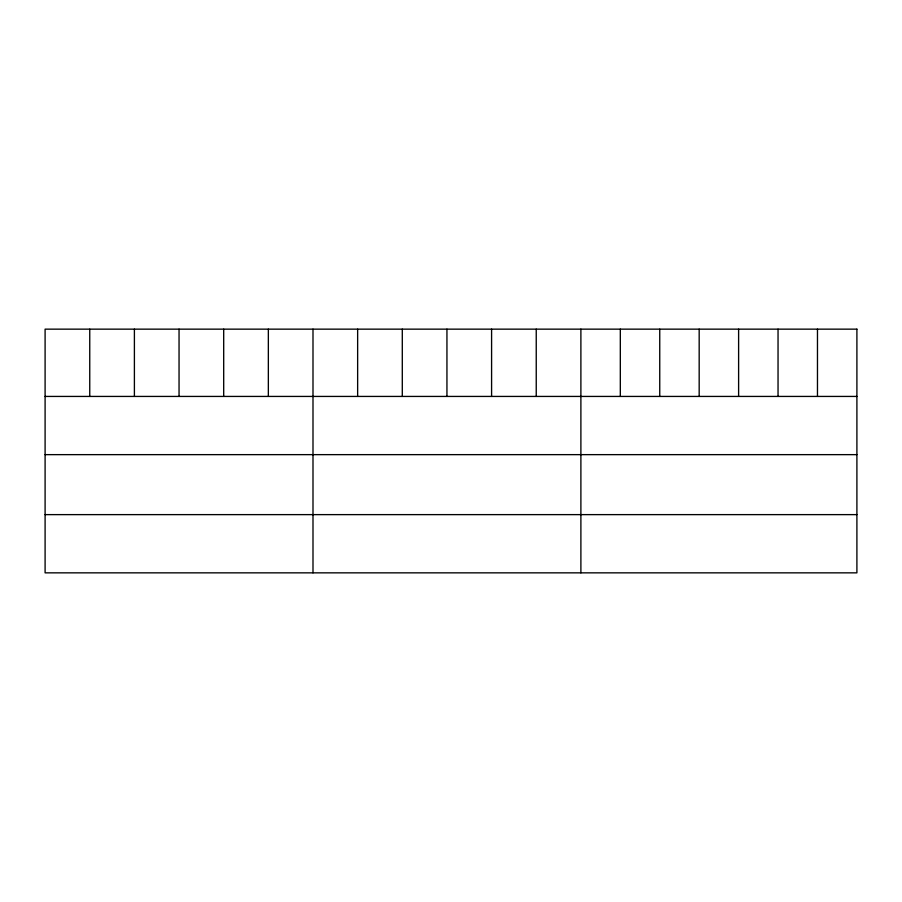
<?xml version="1.0" encoding="UTF-8"?>
<svg xmlns="http://www.w3.org/2000/svg" width="902" height="902" viewBox="0 0 902 902"><rect width="100%" height="100%" fill="white"/><g stroke="black" fill="none" stroke-linecap="round" stroke-linejoin="round"><path stroke-width="1.35" d="M45.1 396.429L856.9 396.429M45.1 454.642L856.9 454.642M45.1 514.625L856.9 514.625M817.471 329.151L817.471 396.429M778.043 329.151L778.043 396.429M738.614 329.151L738.614 396.429M699.174 329.151L699.174 396.429M659.745 329.151L659.745 396.429M620.317 329.151L620.317 396.429M580.888 329.151L580.888 572.849M536.239 329.151L536.239 396.429M491.59 329.151L491.59 396.429M446.941 329.151L446.941 396.429M402.292 329.151L402.292 396.429M357.643 329.151L357.643 396.429M312.994 329.151L312.994 572.849M268.345 329.151L268.345 396.429M223.696 329.151L223.696 396.429M179.047 329.151L179.047 396.429M134.398 329.151L134.398 396.429M89.749 329.151L89.749 396.429M856.9 329.151L45.1 329.151L45.1 572.849L856.9 572.849L856.9 329.151"/></g></svg>
